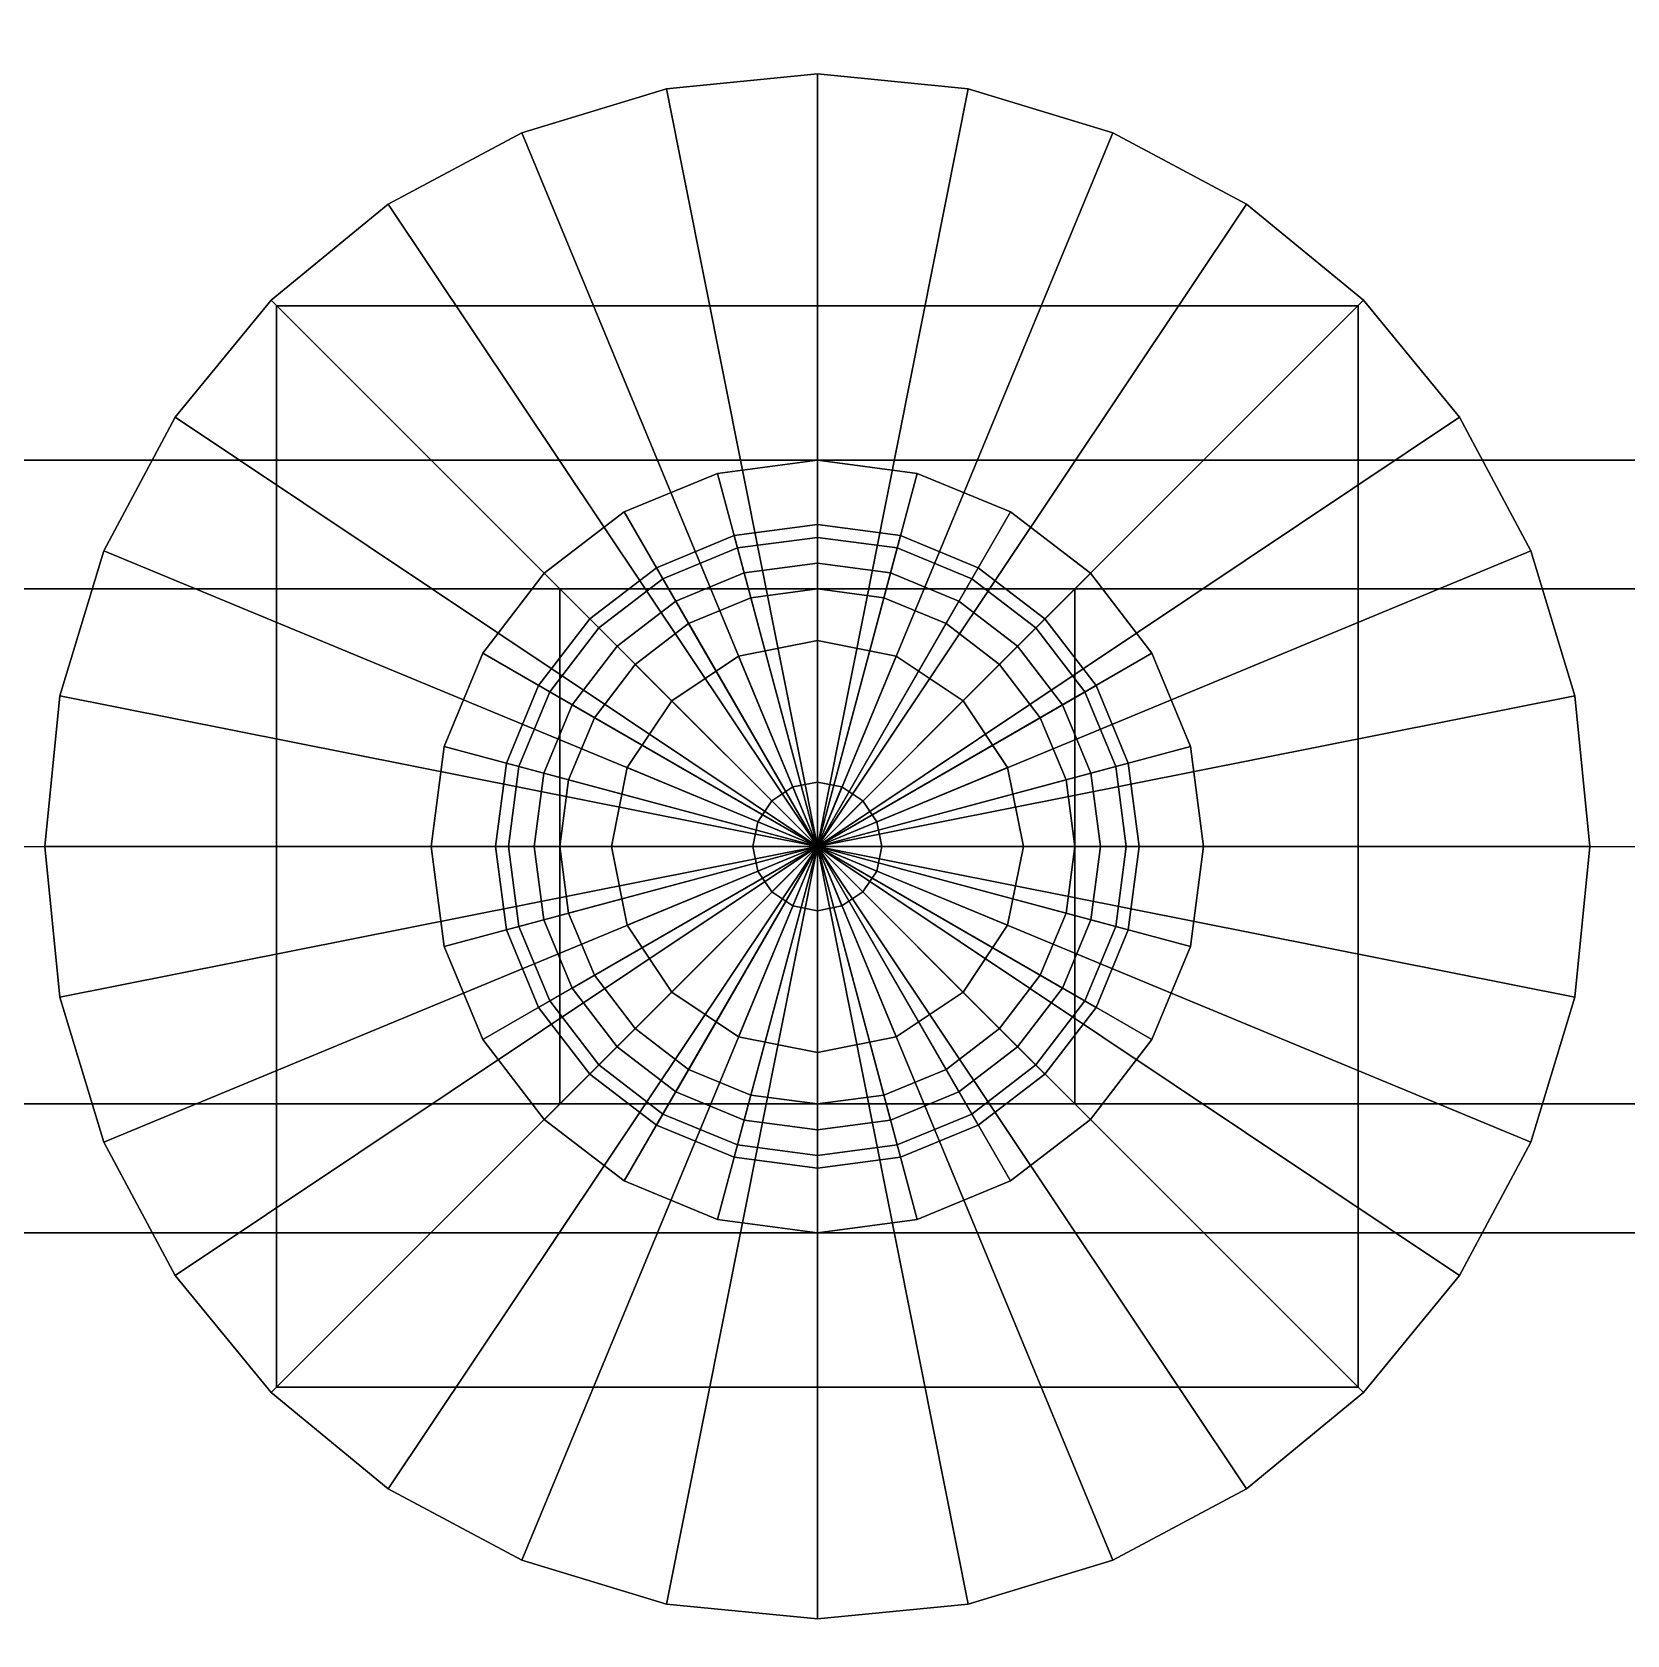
# Model space of a CAD drawing. Header units: metres. Extents: x -140 to 196, y -168 to 100.
# Drawn here: x -30.5 to 31.4, y -30.6 to 31.6 of the extents above; entities that cross this region are included whole.
import ezdxf

# ---------------------------------------------------------------- set-up
doc = ezdxf.new("R2010")
doc.units = ezdxf.units.M
for name, color, linetype in [('BASE', 8, 'Continuous'), ('BRAZO_HORN', 3, 'Continuous'), ('COTAS', 2, 'Continuous'), ('EJE_MOTOR', 4, 'Continuous'), ('LASER', 1, 'Continuous'), ('LENTE_LASER', 30, 'Continuous'), ('NEMA17', 5, 'Continuous'), ('PLATAFORMA', 3, 'Continuous'), ('RODAMIENTO', 9, 'Continuous'), ('SOPORTE_U', 93, 'Continuous')]:
    doc.layers.add(name, color=color, linetype=linetype)

msp = doc.modelspace()

# ---------------------------------------------------------------- linework, layer by layer
at = {"layer": 'BASE'}
for points in [[(-100, -100), (100, -100), (100, 100), (-100, 100)], [(-100, -100, 5), (100, -100, 5), (100, 100, 5), (-100, 100, 5)]]:
    msp.add_3dface(points, dxfattribs=at)
at = {"layer": 'BRAZO_HORN'}
for points in [[(-57, -10, 74), (54, -10, 74), (54, 10, 74), (-57, 10, 74)], [(-57, -10, 78), (54, -10, 78), (54, 10, 78), (-57, 10, 78)], [(54, 10, 74), (-57, 10, 74), (-57, 10, 78), (54, 10, 78)], [(-10, -10, 78), (10, -10, 78), (10, 10, 78), (-10, 10, 78)], [(-10, -10, 158), (10, -10, 158), (10, 10, 158), (-10, 10, 158)], [(10, 10, 78), (-10, 10, 78), (-10, 10, 158), (10, 10, 158)], [(-10, -10, 78), (-10, 10, 78), (-10, 10, 158), (-10, -10, 158)], [(10, -10, 78), (10, 10, 78), (10, 10, 158), (10, -10, 158)], [(-57, -10, 74), (54, -10, 74), (54, -10, 78), (-57, -10, 78)], [(-10, -10, 78), (10, -10, 78), (10, -10, 158), (-10, -10, 158)]]:
    msp.add_3dface(points, dxfattribs=at)
at = {"layer": 'COTAS'}
msp.add_line((-70, 0, 76), (110, 0, 76), dxfattribs=at)
for points in [[(0, 12, -1), (-3.106, 11.591, -1), (-3.106, 11.591, 6), (0, 12, 6)], [(0, 0, -1), (0, 12, -1), (-3.106, 11.591, -1), (0, 0, -1)], [(0, 0, 6), (0, 12, 6), (-3.106, 11.591, 6), (0, 0, 6)], [(3.106, 11.591, -1), (0, 12, -1), (0, 12, 6), (3.106, 11.591, 6)], [(0, 0, -1), (3.106, 11.591, -1), (0, 12, -1), (0, 0, -1)], [(0, 0, 6), (3.106, 11.591, 6), (0, 12, 6), (0, 0, 6)], [(-3.106, 11.591, -1), (-6, 10.392, -1), (-6, 10.392, 6), (-3.106, 11.591, 6)], [(0, 0, -1), (-3.106, 11.591, -1), (-6, 10.392, -1), (0, 0, -1)], [(0, 0, 6), (-3.106, 11.591, 6), (-6, 10.392, 6), (0, 0, 6)], [(0, 0, -1), (6, 10.392, -1), (3.106, 11.591, -1), (0, 0, -1)], [(0, 0, 6), (6, 10.392, 6), (3.106, 11.591, 6), (0, 0, 6)], [(6, 10.392, -1), (3.106, 11.591, -1), (3.106, 11.591, 6), (6, 10.392, 6)], [(-6, 10.392, -1), (-8.485, 8.485, -1), (-8.485, 8.485, 6), (-6, 10.392, 6)], [(0, 0, -1), (-6, 10.392, -1), (-8.485, 8.485, -1), (0, 0, -1)], [(0, 0, 6), (-6, 10.392, 6), (-8.485, 8.485, 6), (0, 0, 6)], [(0, 0, -1), (8.485, 8.485, -1), (6, 10.392, -1), (0, 0, -1)], [(0, 0, 6), (8.485, 8.485, 6), (6, 10.392, 6), (0, 0, 6)], [(8.485, 8.485, -1), (6, 10.392, -1), (6, 10.392, 6), (8.485, 8.485, 6)], [(-8.485, 8.485, -1), (-10.392, 6, -1), (-10.392, 6, 6), (-8.485, 8.485, 6)], [(0, 0, -1), (-8.485, 8.485, -1), (-10.392, 6, -1), (0, 0, -1)], [(0, 0, 6), (-8.485, 8.485, 6), (-10.392, 6, 6), (0, 0, 6)], [(0, 0, -1), (10.392, 6, -1), (8.485, 8.485, -1), (0, 0, -1)], [(0, 0, 6), (10.392, 6, 6), (8.485, 8.485, 6), (0, 0, 6)], [(10.392, 6, -1), (8.485, 8.485, -1), (8.485, 8.485, 6), (10.392, 6, 6)], [(-10.392, 6, -1), (-11.591, 3.106, -1), (-11.591, 3.106, 6), (-10.392, 6, 6)], [(0, 0, -1), (-10.392, 6, -1), (-11.591, 3.106, -1), (0, 0, -1)], [(0, 0, 6), (-10.392, 6, 6), (-11.591, 3.106, 6), (0, 0, 6)], [(0, 0, -1), (11.591, 3.106, -1), (10.392, 6, -1), (0, 0, -1)], [(0, 0, 6), (11.591, 3.106, 6), (10.392, 6, 6), (0, 0, 6)], [(11.591, 3.106, -1), (10.392, 6, -1), (10.392, 6, 6), (11.591, 3.106, 6)], [(-11.591, 3.106, -1), (-12, 0, -1), (-12, 0, 6), (-11.591, 3.106, 6)], [(0, 0, -1), (-11.591, 3.106, -1), (-12, 0, -1), (0, 0, -1)], [(0, 0, 6), (-11.591, 3.106, 6), (-12, 0, 6), (0, 0, 6)], [(0, 0, -1), (12, 0, -1), (11.591, 3.106, -1), (0, 0, -1)], [(0, 0, 6), (12, 0, 6), (11.591, 3.106, 6), (0, 0, 6)], [(12, 0, -1), (11.591, 3.106, -1), (11.591, 3.106, 6), (12, 0, 6)], [(-12, 0, -1), (-11.591, -3.106, -1), (-11.591, -3.106, 6), (-12, 0, 6)], [(0, 0, -1), (-12, 0, -1), (-11.591, -3.106, -1), (0, 0, -1)], [(0, 0, 6), (-12, 0, 6), (-11.591, -3.106, 6), (0, 0, 6)], [(0, 0, -1), (-11.591, -3.106, -1), (-10.392, -6, -1), (0, 0, -1)], [(0, 0, 6), (-11.591, -3.106, 6), (-10.392, -6, 6), (0, 0, 6)], [(0, 0, -1), (-10.392, -6, -1), (-8.485, -8.485, -1), (0, 0, -1)], [(0, 0, 6), (-10.392, -6, 6), (-8.485, -8.485, 6), (0, 0, 6)], [(0, 0, -1), (-8.485, -8.485, -1), (-6, -10.392, -1), (0, 0, -1)], [(0, 0, 6), (-8.485, -8.485, 6), (-6, -10.392, 6), (0, 0, 6)], [(0, 0, -1), (-6, -10.392, -1), (-3.106, -11.591, -1), (0, 0, -1)], [(0, 0, 6), (-6, -10.392, 6), (-3.106, -11.591, 6), (0, 0, 6)], [(0, 0, -1), (-3.106, -11.591, -1), (0, -12, -1), (0, 0, -1)], [(0, 0, 6), (-3.106, -11.591, 6), (0, -12, 6), (0, 0, 6)], [(0, 0, -1), (0, -12, -1), (3.106, -11.591, -1), (0, 0, -1)], [(0, 0, 6), (0, -12, 6), (3.106, -11.591, 6), (0, 0, 6)], [(0, 0, -1), (3.106, -11.591, -1), (6, -10.392, -1), (0, 0, -1)], [(0, 0, 6), (3.106, -11.591, 6), (6, -10.392, 6), (0, 0, 6)], [(0, 0, -1), (6, -10.392, -1), (8.485, -8.485, -1), (0, 0, -1)], [(0, 0, 6), (6, -10.392, 6), (8.485, -8.485, 6), (0, 0, 6)], [(0, 0, -1), (8.485, -8.485, -1), (10.392, -6, -1), (0, 0, -1)], [(0, 0, 6), (8.485, -8.485, 6), (10.392, -6, 6), (0, 0, 6)], [(0, 0, -1), (10.392, -6, -1), (11.591, -3.106, -1), (0, 0, -1)], [(0, 0, 6), (10.392, -6, 6), (11.591, -3.106, 6), (0, 0, 6)], [(0, 0, -1), (11.591, -3.106, -1), (12, 0, -1), (0, 0, -1)], [(0, 0, 6), (11.591, -3.106, 6), (12, 0, 6), (0, 0, 6)], [(11.591, -3.106, -1), (12, 0, -1), (12, 0, 6), (11.591, -3.106, 6)], [(-11.591, -3.106, -1), (-10.392, -6, -1), (-10.392, -6, 6), (-11.591, -3.106, 6)], [(10.392, -6, -1), (11.591, -3.106, -1), (11.591, -3.106, 6), (10.392, -6, 6)], [(-10.392, -6, -1), (-8.485, -8.485, -1), (-8.485, -8.485, 6), (-10.392, -6, 6)], [(8.485, -8.485, -1), (10.392, -6, -1), (10.392, -6, 6), (8.485, -8.485, 6)], [(-8.485, -8.485, -1), (-6, -10.392, -1), (-6, -10.392, 6), (-8.485, -8.485, 6)], [(6, -10.392, -1), (8.485, -8.485, -1), (8.485, -8.485, 6), (6, -10.392, 6)], [(-6, -10.392, -1), (-3.106, -11.591, -1), (-3.106, -11.591, 6), (-6, -10.392, 6)], [(3.106, -11.591, -1), (6, -10.392, -1), (6, -10.392, 6), (3.106, -11.591, 6)], [(-3.106, -11.591, -1), (0, -12, -1), (0, -12, 6), (-3.106, -11.591, 6)], [(0, -12, -1), (3.106, -11.591, -1), (3.106, -11.591, 6), (0, -12, 6)]]:
    msp.add_3dface(points, dxfattribs=at)
at = {"layer": 'EJE_MOTOR'}
for points in [[(0, 2.5), (-0.957, 2.31), (-0.957, 2.31, 35), (0, 2.5, 35)], [(0, 0), (0, 2.5), (-0.957, 2.31), (0, 0)], [(0, 0, 35), (0, 2.5, 35), (-0.957, 2.31, 35), (0, 0, 35)], [(0.957, 2.31), (0, 2.5), (0, 2.5, 35), (0.957, 2.31, 35)], [(0, 0), (0.957, 2.31), (0, 2.5), (0, 0)], [(0, 0, 35), (0.957, 2.31, 35), (0, 2.5, 35), (0, 0, 35)], [(-0.957, 2.31), (-1.768, 1.768), (-1.768, 1.768, 35), (-0.957, 2.31, 35)], [(0, 0), (-0.957, 2.31), (-1.768, 1.768), (0, 0)], [(0, 0, 35), (-0.957, 2.31, 35), (-1.768, 1.768, 35), (0, 0, 35)], [(0, 0), (1.768, 1.768), (0.957, 2.31), (0, 0)], [(0, 0, 35), (1.768, 1.768, 35), (0.957, 2.31, 35), (0, 0, 35)], [(1.768, 1.768), (0.957, 2.31), (0.957, 2.31, 35), (1.768, 1.768, 35)], [(-1.768, 1.768), (-2.31, 0.957), (-2.31, 0.957, 35), (-1.768, 1.768, 35)], [(0, 0), (-1.768, 1.768), (-2.31, 0.957), (0, 0)], [(0, 0, 35), (-1.768, 1.768, 35), (-2.31, 0.957, 35), (0, 0, 35)], [(0, 0), (2.31, 0.957), (1.768, 1.768), (0, 0)], [(0, 0, 35), (2.31, 0.957, 35), (1.768, 1.768, 35), (0, 0, 35)], [(2.31, 0.957), (1.768, 1.768), (1.768, 1.768, 35), (2.31, 0.957, 35)], [(-2.31, 0.957), (-2.5, 0), (-2.5, 0, 35), (-2.31, 0.957, 35)], [(0, 0), (-2.31, 0.957), (-2.5, 0), (0, 0)], [(0, 0, 35), (-2.31, 0.957, 35), (-2.5, 0, 35), (0, 0, 35)], [(0, 0), (2.5, 0), (2.31, 0.957), (0, 0)], [(0, 0, 35), (2.5, 0, 35), (2.31, 0.957, 35), (0, 0, 35)], [(2.5, 0), (2.31, 0.957), (2.31, 0.957, 35), (2.5, 0, 35)], [(-2.5, 0), (-2.31, -0.957), (-2.31, -0.957, 35), (-2.5, 0, 35)], [(0, 0), (-2.5, 0), (-2.31, -0.957), (0, 0)], [(0, 0, 35), (-2.5, 0, 35), (-2.31, -0.957, 35), (0, 0, 35)], [(0, 0), (-2.31, -0.957), (-1.768, -1.768), (0, 0)], [(0, 0, 35), (-2.31, -0.957, 35), (-1.768, -1.768, 35), (0, 0, 35)], [(0, 0), (-1.768, -1.768), (-0.957, -2.31), (0, 0)], [(0, 0, 35), (-1.768, -1.768, 35), (-0.957, -2.31, 35), (0, 0, 35)], [(0, 0), (-0.957, -2.31), (0, -2.5), (0, 0)], [(0, 0, 35), (-0.957, -2.31, 35), (0, -2.5, 35), (0, 0, 35)], [(0, 0), (0, -2.5), (0.957, -2.31), (0, 0)], [(0, 0, 35), (0, -2.5, 35), (0.957, -2.31, 35), (0, 0, 35)], [(0, 0), (0.957, -2.31), (1.768, -1.768), (0, 0)], [(0, 0, 35), (0.957, -2.31, 35), (1.768, -1.768, 35), (0, 0, 35)], [(0, 0), (1.768, -1.768), (2.31, -0.957), (0, 0)], [(0, 0, 35), (1.768, -1.768, 35), (2.31, -0.957, 35), (0, 0, 35)], [(0, 0), (2.31, -0.957), (2.5, 0), (0, 0)], [(0, 0, 35), (2.31, -0.957, 35), (2.5, 0, 35), (0, 0, 35)], [(2.31, -0.957), (2.5, 0), (2.5, 0, 35), (2.31, -0.957, 35)], [(-2.31, -0.957), (-1.768, -1.768), (-1.768, -1.768, 35), (-2.31, -0.957, 35)], [(1.768, -1.768), (2.31, -0.957), (2.31, -0.957, 35), (1.768, -1.768, 35)], [(-1.768, -1.768), (-0.957, -2.31), (-0.957, -2.31, 35), (-1.768, -1.768, 35)], [(0.957, -2.31), (1.768, -1.768), (1.768, -1.768, 35), (0.957, -2.31, 35)], [(-0.957, -2.31), (0, -2.5), (0, -2.5, 35), (-0.957, -2.31, 35)], [(0, -2.5), (0.957, -2.31), (0.957, -2.31, 35), (0, -2.5, 35)]]:
    msp.add_3dface(points, dxfattribs=at)
at = {"layer": 'LASER'}
for points in [[(0, 12.5, 158), (-3.235, 12.074, 158), (-3.235, 12.074, 198), (0, 12.5, 198)], [(0, 0, 158), (0, 12.5, 158), (-3.235, 12.074, 158), (0, 0, 158)], [(0, 0, 198), (0, 12.5, 198), (-3.235, 12.074, 198), (0, 0, 198)], [(3.235, 12.074, 158), (0, 12.5, 158), (0, 12.5, 198), (3.235, 12.074, 198)], [(0, 0, 158), (3.235, 12.074, 158), (0, 12.5, 158), (0, 0, 158)], [(0, 0, 198), (3.235, 12.074, 198), (0, 12.5, 198), (0, 0, 198)], [(-3.235, 12.074, 158), (-6.25, 10.825, 158), (-6.25, 10.825, 198), (-3.235, 12.074, 198)], [(0, 0, 158), (-3.235, 12.074, 158), (-6.25, 10.825, 158), (0, 0, 158)], [(0, 0, 198), (-3.235, 12.074, 198), (-6.25, 10.825, 198), (0, 0, 198)], [(0, 0, 158), (6.25, 10.825, 158), (3.235, 12.074, 158), (0, 0, 158)], [(0, 0, 198), (6.25, 10.825, 198), (3.235, 12.074, 198), (0, 0, 198)], [(6.25, 10.825, 158), (3.235, 12.074, 158), (3.235, 12.074, 198), (6.25, 10.825, 198)], [(-6.25, 10.825, 158), (-8.839, 8.839, 158), (-8.839, 8.839, 198), (-6.25, 10.825, 198)], [(0, 0, 158), (-6.25, 10.825, 158), (-8.839, 8.839, 158), (0, 0, 158)], [(0, 0, 198), (-6.25, 10.825, 198), (-8.839, 8.839, 198), (0, 0, 198)], [(0, 0, 158), (8.839, 8.839, 158), (6.25, 10.825, 158), (0, 0, 158)], [(0, 0, 198), (8.839, 8.839, 198), (6.25, 10.825, 198), (0, 0, 198)], [(8.839, 8.839, 158), (6.25, 10.825, 158), (6.25, 10.825, 198), (8.839, 8.839, 198)], [(-8.839, 8.839, 158), (-10.825, 6.25, 158), (-10.825, 6.25, 198), (-8.839, 8.839, 198)], [(0, 0, 158), (-8.839, 8.839, 158), (-10.825, 6.25, 158), (0, 0, 158)], [(0, 0, 198), (-8.839, 8.839, 198), (-10.825, 6.25, 198), (0, 0, 198)], [(0, 0, 158), (10.825, 6.25, 158), (8.839, 8.839, 158), (0, 0, 158)], [(0, 0, 198), (10.825, 6.25, 198), (8.839, 8.839, 198), (0, 0, 198)], [(10.825, 6.25, 158), (8.839, 8.839, 158), (8.839, 8.839, 198), (10.825, 6.25, 198)], [(-10.825, 6.25, 158), (-12.074, 3.235, 158), (-12.074, 3.235, 198), (-10.825, 6.25, 198)], [(0, 0, 158), (-10.825, 6.25, 158), (-12.074, 3.235, 158), (0, 0, 158)], [(0, 0, 198), (-10.825, 6.25, 198), (-12.074, 3.235, 198), (0, 0, 198)], [(0, 0, 158), (12.074, 3.235, 158), (10.825, 6.25, 158), (0, 0, 158)], [(0, 0, 198), (12.074, 3.235, 198), (10.825, 6.25, 198), (0, 0, 198)], [(12.074, 3.235, 158), (10.825, 6.25, 158), (10.825, 6.25, 198), (12.074, 3.235, 198)], [(-12.074, 3.235, 158), (-12.5, 0, 158), (-12.5, 0, 198), (-12.074, 3.235, 198)], [(0, 0, 158), (-12.074, 3.235, 158), (-12.5, 0, 158), (0, 0, 158)], [(0, 0, 198), (-12.074, 3.235, 198), (-12.5, 0, 198), (0, 0, 198)], [(0, 0, 158), (12.5, 0, 158), (12.074, 3.235, 158), (0, 0, 158)], [(0, 0, 198), (12.5, 0, 198), (12.074, 3.235, 198), (0, 0, 198)], [(12.5, 0, 158), (12.074, 3.235, 158), (12.074, 3.235, 198), (12.5, 0, 198)], [(-12.5, 0, 158), (-12.074, -3.235, 158), (-12.074, -3.235, 198), (-12.5, 0, 198)], [(0, 0, 158), (-12.5, 0, 158), (-12.074, -3.235, 158), (0, 0, 158)], [(0, 0, 198), (-12.5, 0, 198), (-12.074, -3.235, 198), (0, 0, 198)], [(0, 0, 158), (-12.074, -3.235, 158), (-10.825, -6.25, 158), (0, 0, 158)], [(0, 0, 198), (-12.074, -3.235, 198), (-10.825, -6.25, 198), (0, 0, 198)], [(0, 0, 158), (-10.825, -6.25, 158), (-8.839, -8.839, 158), (0, 0, 158)], [(0, 0, 198), (-10.825, -6.25, 198), (-8.839, -8.839, 198), (0, 0, 198)], [(0, 0, 158), (-8.839, -8.839, 158), (-6.25, -10.825, 158), (0, 0, 158)], [(0, 0, 198), (-8.839, -8.839, 198), (-6.25, -10.825, 198), (0, 0, 198)], [(0, 0, 158), (-6.25, -10.825, 158), (-3.235, -12.074, 158), (0, 0, 158)], [(0, 0, 198), (-6.25, -10.825, 198), (-3.235, -12.074, 198), (0, 0, 198)], [(0, 0, 158), (-3.235, -12.074, 158), (0, -12.5, 158), (0, 0, 158)], [(0, 0, 198), (-3.235, -12.074, 198), (0, -12.5, 198), (0, 0, 198)], [(0, 0, 158), (0, -12.5, 158), (3.235, -12.074, 158), (0, 0, 158)], [(0, 0, 198), (0, -12.5, 198), (3.235, -12.074, 198), (0, 0, 198)], [(0, 0, 158), (3.235, -12.074, 158), (6.25, -10.825, 158), (0, 0, 158)], [(0, 0, 198), (3.235, -12.074, 198), (6.25, -10.825, 198), (0, 0, 198)], [(0, 0, 158), (6.25, -10.825, 158), (8.839, -8.839, 158), (0, 0, 158)], [(0, 0, 198), (6.25, -10.825, 198), (8.839, -8.839, 198), (0, 0, 198)], [(0, 0, 158), (8.839, -8.839, 158), (10.825, -6.25, 158), (0, 0, 158)], [(0, 0, 198), (8.839, -8.839, 198), (10.825, -6.25, 198), (0, 0, 198)], [(0, 0, 158), (10.825, -6.25, 158), (12.074, -3.235, 158), (0, 0, 158)], [(0, 0, 198), (10.825, -6.25, 198), (12.074, -3.235, 198), (0, 0, 198)], [(0, 0, 158), (12.074, -3.235, 158), (12.5, 0, 158), (0, 0, 158)], [(0, 0, 198), (12.074, -3.235, 198), (12.5, 0, 198), (0, 0, 198)], [(12.074, -3.235, 158), (12.5, 0, 158), (12.5, 0, 198), (12.074, -3.235, 198)], [(-12.074, -3.235, 158), (-10.825, -6.25, 158), (-10.825, -6.25, 198), (-12.074, -3.235, 198)], [(10.825, -6.25, 158), (12.074, -3.235, 158), (12.074, -3.235, 198), (10.825, -6.25, 198)], [(-10.825, -6.25, 158), (-8.839, -8.839, 158), (-8.839, -8.839, 198), (-10.825, -6.25, 198)], [(8.839, -8.839, 158), (10.825, -6.25, 158), (10.825, -6.25, 198), (8.839, -8.839, 198)], [(-8.839, -8.839, 158), (-6.25, -10.825, 158), (-6.25, -10.825, 198), (-8.839, -8.839, 198)], [(6.25, -10.825, 158), (8.839, -8.839, 158), (8.839, -8.839, 198), (6.25, -10.825, 198)], [(-6.25, -10.825, 158), (-3.235, -12.074, 158), (-3.235, -12.074, 198), (-6.25, -10.825, 198)], [(3.235, -12.074, 158), (6.25, -10.825, 158), (6.25, -10.825, 198), (3.235, -12.074, 198)], [(-3.235, -12.074, 158), (0, -12.5, 158), (0, -12.5, 198), (-3.235, -12.074, 198)], [(0, -12.5, 158), (3.235, -12.074, 158), (3.235, -12.074, 198), (0, -12.5, 198)]]:
    msp.add_3dface(points, dxfattribs=at)
at = {"layer": 'LENTE_LASER'}
for points in [[(0, 10, 198), (-2.588, 9.659, 198), (-2.588, 9.659, 213), (0, 10, 213)], [(0, 0, 198), (0, 10, 198), (-2.588, 9.659, 198), (0, 0, 198)], [(0, 0, 213), (0, 10, 213), (-2.588, 9.659, 213), (0, 0, 213)], [(2.588, 9.659, 198), (0, 10, 198), (0, 10, 213), (2.588, 9.659, 213)], [(0, 0, 198), (2.588, 9.659, 198), (0, 10, 198), (0, 0, 198)], [(0, 0, 213), (2.588, 9.659, 213), (0, 10, 213), (0, 0, 213)], [(-2.588, 9.659, 198), (-5, 8.66, 198), (-5, 8.66, 213), (-2.588, 9.659, 213)], [(0, 0, 198), (-2.588, 9.659, 198), (-5, 8.66, 198), (0, 0, 198)], [(0, 0, 213), (-2.588, 9.659, 213), (-5, 8.66, 213), (0, 0, 213)], [(0, 0, 198), (5, 8.66, 198), (2.588, 9.659, 198), (0, 0, 198)], [(0, 0, 213), (5, 8.66, 213), (2.588, 9.659, 213), (0, 0, 213)], [(5, 8.66, 198), (2.588, 9.659, 198), (2.588, 9.659, 213), (5, 8.66, 213)], [(-5, 8.66, 198), (-7.071, 7.071, 198), (-7.071, 7.071, 213), (-5, 8.66, 213)], [(0, 0, 198), (-5, 8.66, 198), (-7.071, 7.071, 198), (0, 0, 198)], [(0, 0, 213), (-5, 8.66, 213), (-7.071, 7.071, 213), (0, 0, 213)], [(0, 0, 198), (7.071, 7.071, 198), (5, 8.66, 198), (0, 0, 198)], [(0, 0, 213), (7.071, 7.071, 213), (5, 8.66, 213), (0, 0, 213)], [(7.071, 7.071, 198), (5, 8.66, 198), (5, 8.66, 213), (7.071, 7.071, 213)], [(-7.071, 7.071, 198), (-8.66, 5, 198), (-8.66, 5, 213), (-7.071, 7.071, 213)], [(0, 0, 198), (-7.071, 7.071, 198), (-8.66, 5, 198), (0, 0, 198)], [(0, 0, 213), (-7.071, 7.071, 213), (-8.66, 5, 213), (0, 0, 213)], [(0, 0, 198), (8.66, 5, 198), (7.071, 7.071, 198), (0, 0, 198)], [(0, 0, 213), (8.66, 5, 213), (7.071, 7.071, 213), (0, 0, 213)], [(8.66, 5, 198), (7.071, 7.071, 198), (7.071, 7.071, 213), (8.66, 5, 213)], [(-8.66, 5, 198), (-9.659, 2.588, 198), (-9.659, 2.588, 213), (-8.66, 5, 213)], [(0, 0, 198), (-8.66, 5, 198), (-9.659, 2.588, 198), (0, 0, 198)], [(0, 0, 213), (-8.66, 5, 213), (-9.659, 2.588, 213), (0, 0, 213)], [(0, 0, 198), (9.659, 2.588, 198), (8.66, 5, 198), (0, 0, 198)], [(0, 0, 213), (9.659, 2.588, 213), (8.66, 5, 213), (0, 0, 213)], [(9.659, 2.588, 198), (8.66, 5, 198), (8.66, 5, 213), (9.659, 2.588, 213)], [(-9.659, 2.588, 198), (-10, 0, 198), (-10, 0, 213), (-9.659, 2.588, 213)], [(0, 0, 198), (-9.659, 2.588, 198), (-10, 0, 198), (0, 0, 198)], [(0, 0, 213), (-9.659, 2.588, 213), (-10, 0, 213), (0, 0, 213)], [(0, 0, 198), (10, 0, 198), (9.659, 2.588, 198), (0, 0, 198)], [(0, 0, 213), (10, 0, 213), (9.659, 2.588, 213), (0, 0, 213)], [(10, 0, 198), (9.659, 2.588, 198), (9.659, 2.588, 213), (10, 0, 213)], [(-10, 0, 198), (-9.659, -2.588, 198), (-9.659, -2.588, 213), (-10, 0, 213)], [(0, 0, 198), (-10, 0, 198), (-9.659, -2.588, 198), (0, 0, 198)], [(0, 0, 213), (-10, 0, 213), (-9.659, -2.588, 213), (0, 0, 213)], [(0, 0, 198), (-9.659, -2.588, 198), (-8.66, -5, 198), (0, 0, 198)], [(0, 0, 213), (-9.659, -2.588, 213), (-8.66, -5, 213), (0, 0, 213)], [(0, 0, 198), (-8.66, -5, 198), (-7.071, -7.071, 198), (0, 0, 198)], [(0, 0, 213), (-8.66, -5, 213), (-7.071, -7.071, 213), (0, 0, 213)], [(0, 0, 198), (-7.071, -7.071, 198), (-5, -8.66, 198), (0, 0, 198)], [(0, 0, 213), (-7.071, -7.071, 213), (-5, -8.66, 213), (0, 0, 213)], [(0, 0, 198), (-5, -8.66, 198), (-2.588, -9.659, 198), (0, 0, 198)], [(0, 0, 213), (-5, -8.66, 213), (-2.588, -9.659, 213), (0, 0, 213)], [(0, 0, 198), (-2.588, -9.659, 198), (0, -10, 198), (0, 0, 198)], [(0, 0, 213), (-2.588, -9.659, 213), (0, -10, 213), (0, 0, 213)], [(0, 0, 198), (0, -10, 198), (2.588, -9.659, 198), (0, 0, 198)], [(0, 0, 213), (0, -10, 213), (2.588, -9.659, 213), (0, 0, 213)], [(0, 0, 198), (2.588, -9.659, 198), (5, -8.66, 198), (0, 0, 198)], [(0, 0, 213), (2.588, -9.659, 213), (5, -8.66, 213), (0, 0, 213)], [(0, 0, 198), (5, -8.66, 198), (7.071, -7.071, 198), (0, 0, 198)], [(0, 0, 213), (5, -8.66, 213), (7.071, -7.071, 213), (0, 0, 213)], [(0, 0, 198), (7.071, -7.071, 198), (8.66, -5, 198), (0, 0, 198)], [(0, 0, 213), (7.071, -7.071, 213), (8.66, -5, 213), (0, 0, 213)], [(0, 0, 198), (8.66, -5, 198), (9.659, -2.588, 198), (0, 0, 198)], [(0, 0, 213), (8.66, -5, 213), (9.659, -2.588, 213), (0, 0, 213)], [(0, 0, 198), (9.659, -2.588, 198), (10, 0, 198), (0, 0, 198)], [(0, 0, 213), (9.659, -2.588, 213), (10, 0, 213), (0, 0, 213)], [(9.659, -2.588, 198), (10, 0, 198), (10, 0, 213), (9.659, -2.588, 213)], [(-9.659, -2.588, 198), (-8.66, -5, 198), (-8.66, -5, 213), (-9.659, -2.588, 213)], [(8.66, -5, 198), (9.659, -2.588, 198), (9.659, -2.588, 213), (8.66, -5, 213)], [(-8.66, -5, 198), (-7.071, -7.071, 198), (-7.071, -7.071, 213), (-8.66, -5, 213)], [(7.071, -7.071, 198), (8.66, -5, 198), (8.66, -5, 213), (7.071, -7.071, 213)], [(-7.071, -7.071, 198), (-5, -8.66, 198), (-5, -8.66, 213), (-7.071, -7.071, 213)], [(5, -8.66, 198), (7.071, -7.071, 198), (7.071, -7.071, 213), (5, -8.66, 213)], [(-5, -8.66, 198), (-2.588, -9.659, 198), (-2.588, -9.659, 213), (-5, -8.66, 213)], [(2.588, -9.659, 198), (5, -8.66, 198), (5, -8.66, 213), (2.588, -9.659, 213)], [(-2.588, -9.659, 198), (0, -10, 198), (0, -10, 213), (-2.588, -9.659, 213)], [(0, -10, 198), (2.588, -9.659, 198), (2.588, -9.659, 213), (0, -10, 213)]]:
    msp.add_3dface(points, dxfattribs=at)
at = {"layer": 'NEMA17'}
for points in [[(-21, -21, -48), (21, -21, -48), (21, 21, -48), (-21, 21, -48)], [(-21, -21), (21, -21), (21, 21), (-21, 21)], [(21, 21, -48), (-21, 21, -48), (-21, 21), (21, 21)], [(-21, -21, -48), (-21, 21, -48), (-21, 21), (-21, -21)], [(21, -21, -48), (21, 21, -48), (21, 21), (21, -21)], [(-2.847, 10.625), (-5.5, 9.526), (-5.5, 9.526, 2), (-2.847, 10.625, 2)], [(0, 0), (-2.847, 10.625), (-5.5, 9.526), (0, 0)], [(0, 0, 2), (-2.847, 10.625, 2), (-5.5, 9.526, 2), (0, 0, 2)], [(0, 11), (-2.847, 10.625), (-2.847, 10.625, 2), (0, 11, 2)], [(0, 0), (0, 11), (-2.847, 10.625), (0, 0)], [(0, 0, 2), (0, 11, 2), (-2.847, 10.625, 2), (0, 0, 2)], [(2.847, 10.625), (0, 11), (0, 11, 2), (2.847, 10.625, 2)], [(0, 0), (2.847, 10.625), (0, 11), (0, 0)], [(0, 0, 2), (2.847, 10.625, 2), (0, 11, 2), (0, 0, 2)], [(0, 0), (5.5, 9.526), (2.847, 10.625), (0, 0)], [(0, 0, 2), (5.5, 9.526, 2), (2.847, 10.625, 2), (0, 0, 2)], [(5.5, 9.526), (2.847, 10.625), (2.847, 10.625, 2), (5.5, 9.526, 2)], [(-5.5, 9.526), (-7.778, 7.778), (-7.778, 7.778, 2), (-5.5, 9.526, 2)], [(0, 0), (-5.5, 9.526), (-7.778, 7.778), (0, 0)], [(0, 0, 2), (-5.5, 9.526, 2), (-7.778, 7.778, 2), (0, 0, 2)], [(0, 0), (7.778, 7.778), (5.5, 9.526), (0, 0)], [(0, 0, 2), (7.778, 7.778, 2), (5.5, 9.526, 2), (0, 0, 2)], [(7.778, 7.778), (5.5, 9.526), (5.5, 9.526, 2), (7.778, 7.778, 2)], [(-7.778, 7.778), (-9.526, 5.5), (-9.526, 5.5, 2), (-7.778, 7.778, 2)], [(0, 0), (-7.778, 7.778), (-9.526, 5.5), (0, 0)], [(0, 0, 2), (-7.778, 7.778, 2), (-9.526, 5.5, 2), (0, 0, 2)], [(0, 0), (9.526, 5.5), (7.778, 7.778), (0, 0)], [(0, 0, 2), (9.526, 5.5, 2), (7.778, 7.778, 2), (0, 0, 2)], [(9.526, 5.5), (7.778, 7.778), (7.778, 7.778, 2), (9.526, 5.5, 2)], [(-9.526, 5.5), (-10.625, 2.847), (-10.625, 2.847, 2), (-9.526, 5.5, 2)], [(0, 0), (-9.526, 5.5), (-10.625, 2.847), (0, 0)], [(0, 0, 2), (-9.526, 5.5, 2), (-10.625, 2.847, 2), (0, 0, 2)], [(0, 0), (10.625, 2.847), (9.526, 5.5), (0, 0)], [(0, 0, 2), (10.625, 2.847, 2), (9.526, 5.5, 2), (0, 0, 2)], [(10.625, 2.847), (9.526, 5.5), (9.526, 5.5, 2), (10.625, 2.847, 2)], [(-10.625, 2.847), (-11, 0), (-11, 0, 2), (-10.625, 2.847, 2)], [(0, 0), (-10.625, 2.847), (-11, 0), (0, 0)], [(0, 0, 2), (-10.625, 2.847, 2), (-11, 0, 2), (0, 0, 2)], [(0, 0), (11, 0), (10.625, 2.847), (0, 0)], [(0, 0, 2), (11, 0, 2), (10.625, 2.847, 2), (0, 0, 2)], [(11, 0), (10.625, 2.847), (10.625, 2.847, 2), (11, 0, 2)], [(-11, 0), (-10.625, -2.847), (-10.625, -2.847, 2), (-11, 0, 2)], [(0, 0), (-11, 0), (-10.625, -2.847), (0, 0)], [(0, 0, 2), (-11, 0, 2), (-10.625, -2.847, 2), (0, 0, 2)], [(0, 0), (-10.625, -2.847), (-9.526, -5.5), (0, 0)], [(0, 0, 2), (-10.625, -2.847, 2), (-9.526, -5.5, 2), (0, 0, 2)], [(0, 0), (-9.526, -5.5), (-7.778, -7.778), (0, 0)], [(0, 0, 2), (-9.526, -5.5, 2), (-7.778, -7.778, 2), (0, 0, 2)], [(0, 0), (-7.778, -7.778), (-5.5, -9.526), (0, 0)], [(0, 0, 2), (-7.778, -7.778, 2), (-5.5, -9.526, 2), (0, 0, 2)], [(0, 0), (-5.5, -9.526), (-2.847, -10.625), (0, 0)], [(0, 0, 2), (-5.5, -9.526, 2), (-2.847, -10.625, 2), (0, 0, 2)], [(0, 0), (-2.847, -10.625), (0, -11), (0, 0)], [(0, 0, 2), (-2.847, -10.625, 2), (0, -11, 2), (0, 0, 2)], [(0, 0), (0, -11), (2.847, -10.625), (0, 0)], [(0, 0, 2), (0, -11, 2), (2.847, -10.625, 2), (0, 0, 2)], [(0, 0), (2.847, -10.625), (5.5, -9.526), (0, 0)], [(0, 0, 2), (2.847, -10.625, 2), (5.5, -9.526, 2), (0, 0, 2)], [(0, 0), (5.5, -9.526), (7.778, -7.778), (0, 0)], [(0, 0, 2), (5.5, -9.526, 2), (7.778, -7.778, 2), (0, 0, 2)], [(0, 0), (7.778, -7.778), (9.526, -5.5), (0, 0)], [(0, 0, 2), (7.778, -7.778, 2), (9.526, -5.5, 2), (0, 0, 2)], [(0, 0), (9.526, -5.5), (10.625, -2.847), (0, 0)], [(0, 0, 2), (9.526, -5.5, 2), (10.625, -2.847, 2), (0, 0, 2)], [(0, 0), (10.625, -2.847), (11, 0), (0, 0)], [(0, 0, 2), (10.625, -2.847, 2), (11, 0, 2), (0, 0, 2)], [(10.625, -2.847), (11, 0), (11, 0, 2), (10.625, -2.847, 2)], [(-10.625, -2.847), (-9.526, -5.5), (-9.526, -5.5, 2), (-10.625, -2.847, 2)], [(9.526, -5.5), (10.625, -2.847), (10.625, -2.847, 2), (9.526, -5.5, 2)], [(-9.526, -5.5), (-7.778, -7.778), (-7.778, -7.778, 2), (-9.526, -5.5, 2)], [(7.778, -7.778), (9.526, -5.5), (9.526, -5.5, 2), (7.778, -7.778, 2)], [(-7.778, -7.778), (-5.5, -9.526), (-5.5, -9.526, 2), (-7.778, -7.778, 2)], [(5.5, -9.526), (7.778, -7.778), (7.778, -7.778, 2), (5.5, -9.526, 2)], [(-5.5, -9.526), (-2.847, -10.625), (-2.847, -10.625, 2), (-5.5, -9.526, 2)], [(2.847, -10.625), (5.5, -9.526), (5.5, -9.526, 2), (2.847, -10.625, 2)], [(-2.847, -10.625), (0, -11), (0, -11, 2), (-2.847, -10.625, 2)], [(0, -11), (2.847, -10.625), (2.847, -10.625, 2), (0, -11, 2)], [(-21, -21, -48), (21, -21, -48), (21, -21), (-21, -21)]]:
    msp.add_3dface(points, dxfattribs=at)
at = {"layer": 'PLATAFORMA'}
for points in [[(-80, -60, 13), (80, -60, 13), (80, 60, 13), (-80, 60, 13)], [(-80, -60, 16), (80, -60, 16), (80, 60, 16), (-80, 60, 16)], [(0, 8, 13), (-3.061, 7.391, 13), (-3.061, 7.391, 16), (0, 8, 16)], [(0, 0, 13), (0, 8, 13), (-3.061, 7.391, 13), (0, 0, 13)], [(0, 0, 16), (0, 8, 16), (-3.061, 7.391, 16), (0, 0, 16)], [(3.061, 7.391, 13), (0, 8, 13), (0, 8, 16), (3.061, 7.391, 16)], [(0, 0, 13), (3.061, 7.391, 13), (0, 8, 13), (0, 0, 13)], [(0, 0, 16), (3.061, 7.391, 16), (0, 8, 16), (0, 0, 16)], [(-3.061, 7.391, 13), (-5.657, 5.657, 13), (-5.657, 5.657, 16), (-3.061, 7.391, 16)], [(0, 0, 13), (-3.061, 7.391, 13), (-5.657, 5.657, 13), (0, 0, 13)], [(0, 0, 16), (-3.061, 7.391, 16), (-5.657, 5.657, 16), (0, 0, 16)], [(0, 0, 13), (5.657, 5.657, 13), (3.061, 7.391, 13), (0, 0, 13)], [(0, 0, 16), (5.657, 5.657, 16), (3.061, 7.391, 16), (0, 0, 16)], [(5.657, 5.657, 13), (3.061, 7.391, 13), (3.061, 7.391, 16), (5.657, 5.657, 16)], [(-5.657, 5.657, 13), (-7.391, 3.061, 13), (-7.391, 3.061, 16), (-5.657, 5.657, 16)], [(0, 0, 13), (-5.657, 5.657, 13), (-7.391, 3.061, 13), (0, 0, 13)], [(0, 0, 16), (-5.657, 5.657, 16), (-7.391, 3.061, 16), (0, 0, 16)], [(0, 0, 13), (7.391, 3.061, 13), (5.657, 5.657, 13), (0, 0, 13)], [(0, 0, 16), (7.391, 3.061, 16), (5.657, 5.657, 16), (0, 0, 16)], [(7.391, 3.061, 13), (5.657, 5.657, 13), (5.657, 5.657, 16), (7.391, 3.061, 16)], [(-7.391, 3.061, 13), (-8, 0, 13), (-8, 0, 16), (-7.391, 3.061, 16)], [(0, 0, 13), (-7.391, 3.061, 13), (-8, 0, 13), (0, 0, 13)], [(0, 0, 16), (-7.391, 3.061, 16), (-8, 0, 16), (0, 0, 16)], [(0, 0, 13), (8, 0, 13), (7.391, 3.061, 13), (0, 0, 13)], [(0, 0, 16), (8, 0, 16), (7.391, 3.061, 16), (0, 0, 16)], [(8, 0, 13), (7.391, 3.061, 13), (7.391, 3.061, 16), (8, 0, 16)], [(-8, 0, 13), (-7.391, -3.061, 13), (-7.391, -3.061, 16), (-8, 0, 16)], [(0, 0, 13), (-8, 0, 13), (-7.391, -3.061, 13), (0, 0, 13)], [(0, 0, 16), (-8, 0, 16), (-7.391, -3.061, 16), (0, 0, 16)], [(0, 0, 13), (-7.391, -3.061, 13), (-5.657, -5.657, 13), (0, 0, 13)], [(0, 0, 16), (-7.391, -3.061, 16), (-5.657, -5.657, 16), (0, 0, 16)], [(0, 0, 13), (-5.657, -5.657, 13), (-3.061, -7.391, 13), (0, 0, 13)], [(0, 0, 16), (-5.657, -5.657, 16), (-3.061, -7.391, 16), (0, 0, 16)], [(0, 0, 13), (-3.061, -7.391, 13), (0, -8, 13), (0, 0, 13)], [(0, 0, 16), (-3.061, -7.391, 16), (0, -8, 16), (0, 0, 16)], [(0, 0, 13), (0, -8, 13), (3.061, -7.391, 13), (0, 0, 13)], [(0, 0, 16), (0, -8, 16), (3.061, -7.391, 16), (0, 0, 16)], [(0, 0, 13), (3.061, -7.391, 13), (5.657, -5.657, 13), (0, 0, 13)], [(0, 0, 16), (3.061, -7.391, 16), (5.657, -5.657, 16), (0, 0, 16)], [(0, 0, 13), (5.657, -5.657, 13), (7.391, -3.061, 13), (0, 0, 13)], [(0, 0, 16), (5.657, -5.657, 16), (7.391, -3.061, 16), (0, 0, 16)], [(0, 0, 13), (7.391, -3.061, 13), (8, 0, 13), (0, 0, 13)], [(0, 0, 16), (7.391, -3.061, 16), (8, 0, 16), (0, 0, 16)], [(7.391, -3.061, 13), (8, 0, 13), (8, 0, 16), (7.391, -3.061, 16)], [(-7.391, -3.061, 13), (-5.657, -5.657, 13), (-5.657, -5.657, 16), (-7.391, -3.061, 16)], [(5.657, -5.657, 13), (7.391, -3.061, 13), (7.391, -3.061, 16), (5.657, -5.657, 16)], [(-5.657, -5.657, 13), (-3.061, -7.391, 13), (-3.061, -7.391, 16), (-5.657, -5.657, 16)], [(3.061, -7.391, 13), (5.657, -5.657, 13), (5.657, -5.657, 16), (3.061, -7.391, 16)], [(-3.061, -7.391, 13), (0, -8, 13), (0, -8, 16), (-3.061, -7.391, 16)], [(0, -8, 13), (3.061, -7.391, 13), (3.061, -7.391, 16), (0, -8, 16)]]:
    msp.add_3dface(points, dxfattribs=at)
at = {"layer": 'RODAMIENTO'}
for points in [[(0, 30, 5), (-5.853, 29.424, 5), (-5.853, 29.424, 12), (0, 30, 12)], [(0, 0, 5), (0, 30, 5), (-5.853, 29.424, 5), (0, 0, 5)], [(0, 0, 12), (0, 30, 12), (-5.853, 29.424, 12), (0, 0, 12)], [(5.853, 29.424, 5), (0, 30, 5), (0, 30, 12), (5.853, 29.424, 12)], [(0, 0, 5), (5.853, 29.424, 5), (0, 30, 5), (0, 0, 5)], [(0, 0, 12), (5.853, 29.424, 12), (0, 30, 12), (0, 0, 12)], [(-5.853, 29.424, 5), (-11.481, 27.716, 5), (-11.481, 27.716, 12), (-5.853, 29.424, 12)], [(0, 0, 5), (-5.853, 29.424, 5), (-11.481, 27.716, 5), (0, 0, 5)], [(0, 0, 12), (-5.853, 29.424, 12), (-11.481, 27.716, 12), (0, 0, 12)], [(0, 0, 5), (11.481, 27.716, 5), (5.853, 29.424, 5), (0, 0, 5)], [(0, 0, 12), (11.481, 27.716, 12), (5.853, 29.424, 12), (0, 0, 12)], [(11.481, 27.716, 5), (5.853, 29.424, 5), (5.853, 29.424, 12), (11.481, 27.716, 12)], [(-11.481, 27.716, 5), (-16.667, 24.944, 5), (-16.667, 24.944, 12), (-11.481, 27.716, 12)], [(0, 0, 5), (-11.481, 27.716, 5), (-16.667, 24.944, 5), (0, 0, 5)], [(0, 0, 12), (-11.481, 27.716, 12), (-16.667, 24.944, 12), (0, 0, 12)], [(0, 0, 5), (16.667, 24.944, 5), (11.481, 27.716, 5), (0, 0, 5)], [(0, 0, 12), (16.667, 24.944, 12), (11.481, 27.716, 12), (0, 0, 12)], [(16.667, 24.944, 5), (11.481, 27.716, 5), (11.481, 27.716, 12), (16.667, 24.944, 12)], [(-16.667, 24.944, 5), (-21.213, 21.213, 5), (-21.213, 21.213, 12), (-16.667, 24.944, 12)], [(0, 0, 5), (-16.667, 24.944, 5), (-21.213, 21.213, 5), (0, 0, 5)], [(0, 0, 12), (-16.667, 24.944, 12), (-21.213, 21.213, 12), (0, 0, 12)], [(0, 0, 5), (21.213, 21.213, 5), (16.667, 24.944, 5), (0, 0, 5)], [(0, 0, 12), (21.213, 21.213, 12), (16.667, 24.944, 12), (0, 0, 12)], [(21.213, 21.213, 5), (16.667, 24.944, 5), (16.667, 24.944, 12), (21.213, 21.213, 12)], [(-21.213, 21.213, 5), (-24.944, 16.667, 5), (-24.944, 16.667, 12), (-21.213, 21.213, 12)], [(0, 0, 5), (-21.213, 21.213, 5), (-24.944, 16.667, 5), (0, 0, 5)], [(0, 0, 12), (-21.213, 21.213, 12), (-24.944, 16.667, 12), (0, 0, 12)], [(0, 0, 5), (24.944, 16.667, 5), (21.213, 21.213, 5), (0, 0, 5)], [(0, 0, 12), (24.944, 16.667, 12), (21.213, 21.213, 12), (0, 0, 12)], [(24.944, 16.667, 5), (21.213, 21.213, 5), (21.213, 21.213, 12), (24.944, 16.667, 12)], [(-24.944, 16.667, 5), (-27.716, 11.481, 5), (-27.716, 11.481, 12), (-24.944, 16.667, 12)], [(0, 0, 5), (-24.944, 16.667, 5), (-27.716, 11.481, 5), (0, 0, 5)], [(0, 0, 12), (-24.944, 16.667, 12), (-27.716, 11.481, 12), (0, 0, 12)], [(0, 0, 5), (27.716, 11.481, 5), (24.944, 16.667, 5), (0, 0, 5)], [(0, 0, 12), (27.716, 11.481, 12), (24.944, 16.667, 12), (0, 0, 12)], [(27.716, 11.481, 5), (24.944, 16.667, 5), (24.944, 16.667, 12), (27.716, 11.481, 12)], [(0, 15, 5), (-3.882, 14.489, 5), (-3.882, 14.489, 12), (0, 15, 12)], [(0, 0, 5), (0, 15, 5), (-3.882, 14.489, 5), (0, 0, 5)], [(0, 0, 12), (0, 15, 12), (-3.882, 14.489, 12), (0, 0, 12)], [(3.882, 14.489, 5), (0, 15, 5), (0, 15, 12), (3.882, 14.489, 12)], [(0, 0, 5), (3.882, 14.489, 5), (0, 15, 5), (0, 0, 5)], [(0, 0, 12), (3.882, 14.489, 12), (0, 15, 12), (0, 0, 12)], [(-3.882, 14.489, 5), (-7.5, 12.99, 5), (-7.5, 12.99, 12), (-3.882, 14.489, 12)], [(0, 0, 5), (-3.882, 14.489, 5), (-7.5, 12.99, 5), (0, 0, 5)], [(0, 0, 12), (-3.882, 14.489, 12), (-7.5, 12.99, 12), (0, 0, 12)], [(0, 0, 5), (7.5, 12.99, 5), (3.882, 14.489, 5), (0, 0, 5)], [(0, 0, 12), (7.5, 12.99, 12), (3.882, 14.489, 12), (0, 0, 12)], [(7.5, 12.99, 5), (3.882, 14.489, 5), (3.882, 14.489, 12), (7.5, 12.99, 12)], [(-7.5, 12.99, 5), (-10.607, 10.607, 5), (-10.607, 10.607, 12), (-7.5, 12.99, 12)], [(0, 0, 5), (-7.5, 12.99, 5), (-10.607, 10.607, 5), (0, 0, 5)], [(0, 0, 12), (-7.5, 12.99, 12), (-10.607, 10.607, 12), (0, 0, 12)], [(0, 0, 5), (10.607, 10.607, 5), (7.5, 12.99, 5), (0, 0, 5)], [(0, 0, 12), (10.607, 10.607, 12), (7.5, 12.99, 12), (0, 0, 12)], [(10.607, 10.607, 5), (7.5, 12.99, 5), (7.5, 12.99, 12), (10.607, 10.607, 12)], [(-27.716, 11.481, 5), (-29.424, 5.853, 5), (-29.424, 5.853, 12), (-27.716, 11.481, 12)], [(0, 0, 5), (-27.716, 11.481, 5), (-29.424, 5.853, 5), (0, 0, 5)], [(0, 0, 12), (-27.716, 11.481, 12), (-29.424, 5.853, 12), (0, 0, 12)], [(0, 0, 5), (29.424, 5.853, 5), (27.716, 11.481, 5), (0, 0, 5)], [(0, 0, 12), (29.424, 5.853, 12), (27.716, 11.481, 12), (0, 0, 12)], [(29.424, 5.853, 5), (27.716, 11.481, 5), (27.716, 11.481, 12), (29.424, 5.853, 12)], [(-10.607, 10.607, 5), (-12.99, 7.5, 5), (-12.99, 7.5, 12), (-10.607, 10.607, 12)], [(0, 0, 5), (-10.607, 10.607, 5), (-12.99, 7.5, 5), (0, 0, 5)], [(0, 0, 12), (-10.607, 10.607, 12), (-12.99, 7.5, 12), (0, 0, 12)], [(0, 0, 5), (12.99, 7.5, 5), (10.607, 10.607, 5), (0, 0, 5)], [(0, 0, 12), (12.99, 7.5, 12), (10.607, 10.607, 12), (0, 0, 12)], [(12.99, 7.5, 5), (10.607, 10.607, 5), (10.607, 10.607, 12), (12.99, 7.5, 12)], [(-12.99, 7.5, 5), (-14.489, 3.882, 5), (-14.489, 3.882, 12), (-12.99, 7.5, 12)], [(0, 0, 5), (-12.99, 7.5, 5), (-14.489, 3.882, 5), (0, 0, 5)], [(0, 0, 12), (-12.99, 7.5, 12), (-14.489, 3.882, 12), (0, 0, 12)], [(0, 0, 5), (14.489, 3.882, 5), (12.99, 7.5, 5), (0, 0, 5)], [(0, 0, 12), (14.489, 3.882, 12), (12.99, 7.5, 12), (0, 0, 12)], [(14.489, 3.882, 5), (12.99, 7.5, 5), (12.99, 7.5, 12), (14.489, 3.882, 12)], [(-29.424, 5.853, 5), (-30, 0, 5), (-30, 0, 12), (-29.424, 5.853, 12)], [(0, 0, 5), (-29.424, 5.853, 5), (-30, 0, 5), (0, 0, 5)], [(0, 0, 12), (-29.424, 5.853, 12), (-30, 0, 12), (0, 0, 12)], [(0, 0, 5), (30, 0, 5), (29.424, 5.853, 5), (0, 0, 5)], [(0, 0, 12), (30, 0, 12), (29.424, 5.853, 12), (0, 0, 12)], [(30, 0, 5), (29.424, 5.853, 5), (29.424, 5.853, 12), (30, 0, 12)], [(-14.489, 3.882, 5), (-15, 0, 5), (-15, 0, 12), (-14.489, 3.882, 12)], [(0, 0, 5), (-14.489, 3.882, 5), (-15, 0, 5), (0, 0, 5)], [(0, 0, 12), (-14.489, 3.882, 12), (-15, 0, 12), (0, 0, 12)], [(0, 0, 5), (15, 0, 5), (14.489, 3.882, 5), (0, 0, 5)], [(0, 0, 12), (15, 0, 12), (14.489, 3.882, 12), (0, 0, 12)], [(15, 0, 5), (14.489, 3.882, 5), (14.489, 3.882, 12), (15, 0, 12)], [(-30, 0, 5), (-29.424, -5.853, 5), (-29.424, -5.853, 12), (-30, 0, 12)], [(0, 0, 5), (-30, 0, 5), (-29.424, -5.853, 5), (0, 0, 5)], [(0, 0, 12), (-30, 0, 12), (-29.424, -5.853, 12), (0, 0, 12)], [(0, 0, 5), (-29.424, -5.853, 5), (-27.716, -11.481, 5), (0, 0, 5)], [(0, 0, 12), (-29.424, -5.853, 12), (-27.716, -11.481, 12), (0, 0, 12)], [(0, 0, 5), (-27.716, -11.481, 5), (-24.944, -16.667, 5), (0, 0, 5)], [(0, 0, 12), (-27.716, -11.481, 12), (-24.944, -16.667, 12), (0, 0, 12)], [(0, 0, 5), (-24.944, -16.667, 5), (-21.213, -21.213, 5), (0, 0, 5)], [(0, 0, 12), (-24.944, -16.667, 12), (-21.213, -21.213, 12), (0, 0, 12)], [(0, 0, 5), (-21.213, -21.213, 5), (-16.667, -24.944, 5), (0, 0, 5)], [(0, 0, 12), (-21.213, -21.213, 12), (-16.667, -24.944, 12), (0, 0, 12)], [(0, 0, 5), (-16.667, -24.944, 5), (-11.481, -27.716, 5), (0, 0, 5)], [(0, 0, 12), (-16.667, -24.944, 12), (-11.481, -27.716, 12), (0, 0, 12)], [(-15, 0, 5), (-14.489, -3.882, 5), (-14.489, -3.882, 12), (-15, 0, 12)], [(0, 0, 5), (-15, 0, 5), (-14.489, -3.882, 5), (0, 0, 5)], [(0, 0, 12), (-15, 0, 12), (-14.489, -3.882, 12), (0, 0, 12)], [(0, 0, 5), (-14.489, -3.882, 5), (-12.99, -7.5, 5), (0, 0, 5)], [(0, 0, 12), (-14.489, -3.882, 12), (-12.99, -7.5, 12), (0, 0, 12)], [(0, 0, 5), (-12.99, -7.5, 5), (-10.607, -10.607, 5), (0, 0, 5)], [(0, 0, 12), (-12.99, -7.5, 12), (-10.607, -10.607, 12), (0, 0, 12)], [(0, 0, 5), (-11.481, -27.716, 5), (-5.853, -29.424, 5), (0, 0, 5)], [(0, 0, 12), (-11.481, -27.716, 12), (-5.853, -29.424, 12), (0, 0, 12)], [(0, 0, 5), (-10.607, -10.607, 5), (-7.5, -12.99, 5), (0, 0, 5)], [(0, 0, 12), (-10.607, -10.607, 12), (-7.5, -12.99, 12), (0, 0, 12)], [(0, 0, 5), (-7.5, -12.99, 5), (-3.882, -14.489, 5), (0, 0, 5)], [(0, 0, 12), (-7.5, -12.99, 12), (-3.882, -14.489, 12), (0, 0, 12)], [(0, 0, 5), (-5.853, -29.424, 5), (0, -30, 5), (0, 0, 5)], [(0, 0, 12), (-5.853, -29.424, 12), (0, -30, 12), (0, 0, 12)], [(0, 0, 5), (-3.882, -14.489, 5), (0, -15, 5), (0, 0, 5)], [(0, 0, 12), (-3.882, -14.489, 12), (0, -15, 12), (0, 0, 12)], [(0, 0, 5), (0, -30, 5), (5.853, -29.424, 5), (0, 0, 5)], [(0, 0, 12), (0, -30, 12), (5.853, -29.424, 12), (0, 0, 12)], [(0, 0, 5), (5.853, -29.424, 5), (11.481, -27.716, 5), (0, 0, 5)], [(0, 0, 12), (5.853, -29.424, 12), (11.481, -27.716, 12), (0, 0, 12)], [(0, 0, 5), (11.481, -27.716, 5), (16.667, -24.944, 5), (0, 0, 5)], [(0, 0, 12), (11.481, -27.716, 12), (16.667, -24.944, 12), (0, 0, 12)], [(0, 0, 5), (16.667, -24.944, 5), (21.213, -21.213, 5), (0, 0, 5)], [(0, 0, 12), (16.667, -24.944, 12), (21.213, -21.213, 12), (0, 0, 12)], [(0, 0, 5), (21.213, -21.213, 5), (24.944, -16.667, 5), (0, 0, 5)], [(0, 0, 12), (21.213, -21.213, 12), (24.944, -16.667, 12), (0, 0, 12)], [(0, 0, 5), (24.944, -16.667, 5), (27.716, -11.481, 5), (0, 0, 5)], [(0, 0, 12), (24.944, -16.667, 12), (27.716, -11.481, 12), (0, 0, 12)], [(0, 0, 5), (27.716, -11.481, 5), (29.424, -5.853, 5), (0, 0, 5)], [(0, 0, 12), (27.716, -11.481, 12), (29.424, -5.853, 12), (0, 0, 12)], [(0, 0, 5), (29.424, -5.853, 5), (30, 0, 5), (0, 0, 5)], [(0, 0, 12), (29.424, -5.853, 12), (30, 0, 12), (0, 0, 12)], [(0, 0, 5), (0, -15, 5), (3.882, -14.489, 5), (0, 0, 5)], [(0, 0, 12), (0, -15, 12), (3.882, -14.489, 12), (0, 0, 12)], [(0, 0, 5), (3.882, -14.489, 5), (7.5, -12.99, 5), (0, 0, 5)], [(0, 0, 12), (3.882, -14.489, 12), (7.5, -12.99, 12), (0, 0, 12)], [(0, 0, 5), (7.5, -12.99, 5), (10.607, -10.607, 5), (0, 0, 5)], [(0, 0, 12), (7.5, -12.99, 12), (10.607, -10.607, 12), (0, 0, 12)], [(0, 0, 5), (10.607, -10.607, 5), (12.99, -7.5, 5), (0, 0, 5)], [(0, 0, 12), (10.607, -10.607, 12), (12.99, -7.5, 12), (0, 0, 12)], [(0, 0, 5), (12.99, -7.5, 5), (14.489, -3.882, 5), (0, 0, 5)], [(0, 0, 12), (12.99, -7.5, 12), (14.489, -3.882, 12), (0, 0, 12)], [(0, 0, 5), (14.489, -3.882, 5), (15, 0, 5), (0, 0, 5)], [(0, 0, 12), (14.489, -3.882, 12), (15, 0, 12), (0, 0, 12)], [(14.489, -3.882, 5), (15, 0, 5), (15, 0, 12), (14.489, -3.882, 12)], [(29.424, -5.853, 5), (30, 0, 5), (30, 0, 12), (29.424, -5.853, 12)], [(-14.489, -3.882, 5), (-12.99, -7.5, 5), (-12.99, -7.5, 12), (-14.489, -3.882, 12)], [(12.99, -7.5, 5), (14.489, -3.882, 5), (14.489, -3.882, 12), (12.99, -7.5, 12)], [(-29.424, -5.853, 5), (-27.716, -11.481, 5), (-27.716, -11.481, 12), (-29.424, -5.853, 12)], [(27.716, -11.481, 5), (29.424, -5.853, 5), (29.424, -5.853, 12), (27.716, -11.481, 12)], [(-12.99, -7.5, 5), (-10.607, -10.607, 5), (-10.607, -10.607, 12), (-12.99, -7.5, 12)], [(10.607, -10.607, 5), (12.99, -7.5, 5), (12.99, -7.5, 12), (10.607, -10.607, 12)], [(-10.607, -10.607, 5), (-7.5, -12.99, 5), (-7.5, -12.99, 12), (-10.607, -10.607, 12)], [(7.5, -12.99, 5), (10.607, -10.607, 5), (10.607, -10.607, 12), (7.5, -12.99, 12)], [(-27.716, -11.481, 5), (-24.944, -16.667, 5), (-24.944, -16.667, 12), (-27.716, -11.481, 12)], [(24.944, -16.667, 5), (27.716, -11.481, 5), (27.716, -11.481, 12), (24.944, -16.667, 12)], [(-7.5, -12.99, 5), (-3.882, -14.489, 5), (-3.882, -14.489, 12), (-7.5, -12.99, 12)], [(3.882, -14.489, 5), (7.5, -12.99, 5), (7.5, -12.99, 12), (3.882, -14.489, 12)], [(-3.882, -14.489, 5), (0, -15, 5), (0, -15, 12), (-3.882, -14.489, 12)], [(0, -15, 5), (3.882, -14.489, 5), (3.882, -14.489, 12), (0, -15, 12)], [(-24.944, -16.667, 5), (-21.213, -21.213, 5), (-21.213, -21.213, 12), (-24.944, -16.667, 12)], [(21.213, -21.213, 5), (24.944, -16.667, 5), (24.944, -16.667, 12), (21.213, -21.213, 12)], [(-21.213, -21.213, 5), (-16.667, -24.944, 5), (-16.667, -24.944, 12), (-21.213, -21.213, 12)], [(16.667, -24.944, 5), (21.213, -21.213, 5), (21.213, -21.213, 12), (16.667, -24.944, 12)], [(-16.667, -24.944, 5), (-11.481, -27.716, 5), (-11.481, -27.716, 12), (-16.667, -24.944, 12)], [(11.481, -27.716, 5), (16.667, -24.944, 5), (16.667, -24.944, 12), (11.481, -27.716, 12)], [(-11.481, -27.716, 5), (-5.853, -29.424, 5), (-5.853, -29.424, 12), (-11.481, -27.716, 12)], [(5.853, -29.424, 5), (11.481, -27.716, 5), (11.481, -27.716, 12), (5.853, -29.424, 12)], [(-5.853, -29.424, 5), (0, -30, 5), (0, -30, 12), (-5.853, -29.424, 12)], [(0, -30, 5), (5.853, -29.424, 5), (5.853, -29.424, 12), (0, -30, 12)]]:
    msp.add_3dface(points, dxfattribs=at)
at = {"layer": 'SOPORTE_U'}
for points in [[(-60, -15, 16), (60, -15, 16), (60, 15, 16), (-60, 15, 16)], [(-60, -15, 20), (60, -15, 20), (60, 15, 20), (-60, 15, 20)], [(60, 15, 16), (-60, 15, 16), (-60, 15, 20), (60, 15, 20)], [(-60, -15, 16), (60, -15, 16), (60, -15, 20), (-60, -15, 20)]]:
    msp.add_3dface(points, dxfattribs=at)

doc.saveas('drawing.dxf')
